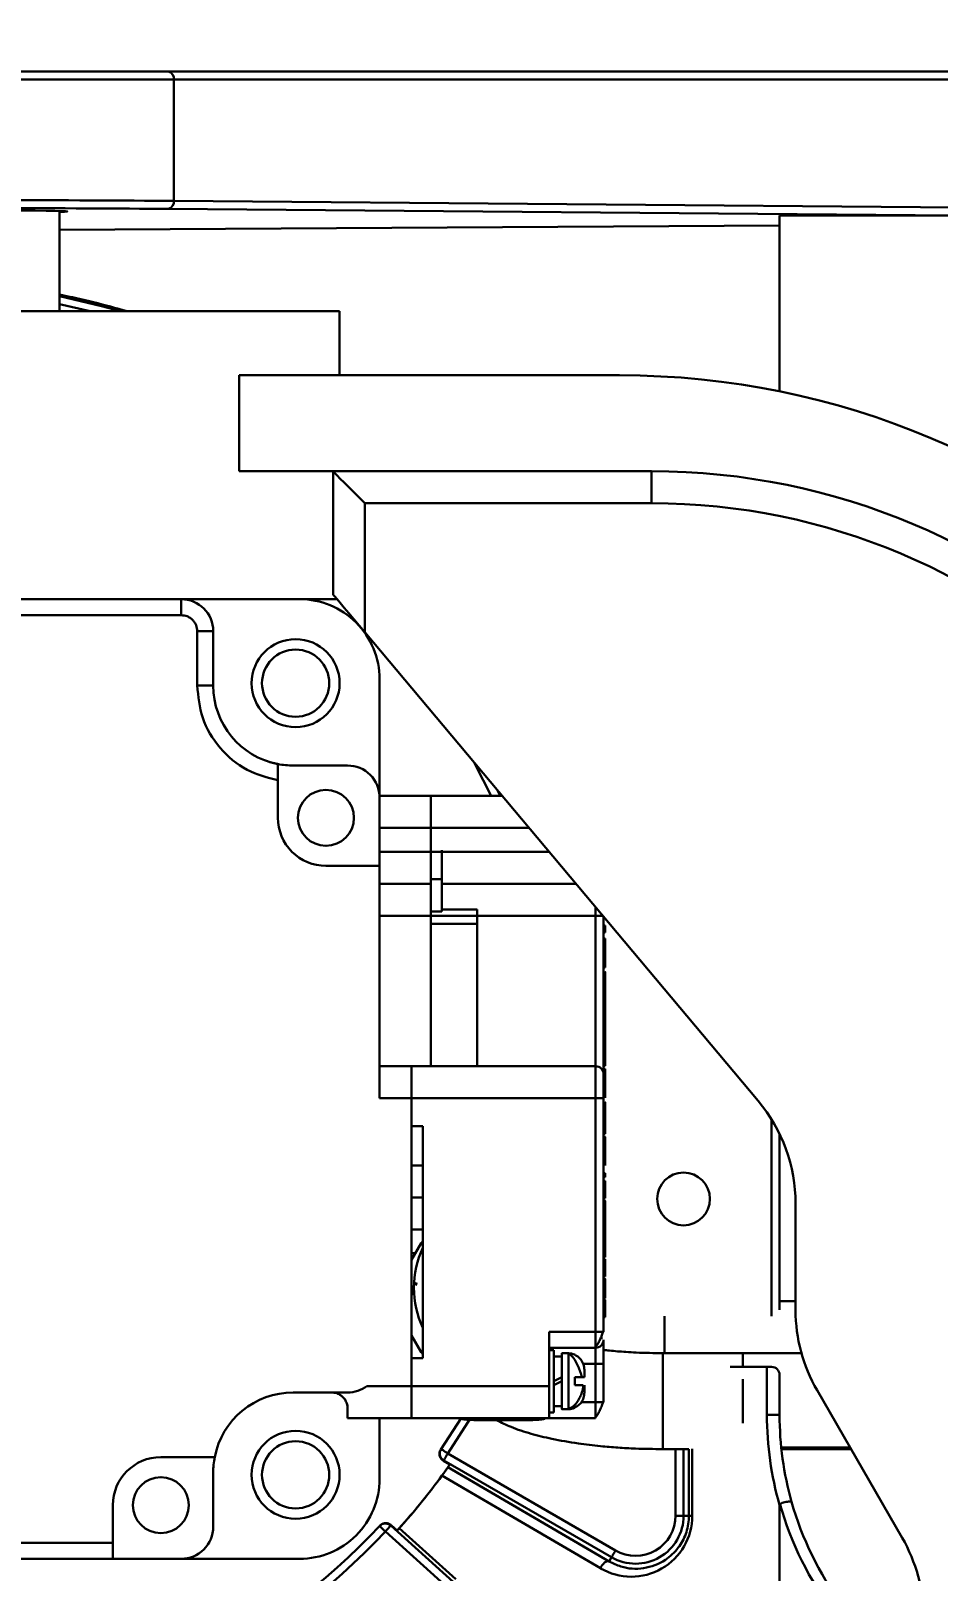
# Model space of a CAD drawing. Header units: millimetres. Extents: x 8 to 22425, y -1213 to 4973.
# Drawn here: x 9298.5 to 9355.2, y 1285.4 to 1381.7 of the extents above; entities that cross this region are included whole.
import ezdxf

# ---------------------------------------------------------------- set-up
doc = ezdxf.new("R2010")
doc.units = ezdxf.units.MM
doc.header["$PDSIZE"] = -1
doc.styles.get("Standard").update_dxf_attribs({"font": 'hyswlongfangsong.ttf'})
doc.dimstyles.new('ISO-25', dxfattribs={"dimscale": 25, "dimtxt": 3.5, "dimasz": 1.6, "dimexe": 1.25, "dimexo": 0.625, "dimtad": 1, "dimdec": 0, "dimzin": 9, "dimdsep": 46, "dimtxsty": 'Standard', "dimcen": 2.5, "dimadec": 0, "dimazin": 2, "dimtfac": 1, "dimtdec": 0, "dimtofl": 0, "dimtmove": 0, "dimatfit": 3, "dimfxl": 1, "dimarcsym": 0})

# ---------------------------------------------------------------- blocks, each defined once
blk = doc.blocks.new('*D114')
at = {"color": 0, "lineweight": -2, "transparency": 16777216}
blk.add_line((9181.121, 1544.51), (8813.513, 1622.652), dxfattribs=at)
at = {"color": 0, "transparency": 16777216}
blk.add_solid([(8814.899, 1629.173), (8812.127, 1616.131), (8774.387, 1630.969)], dxfattribs=at)
at = {"layer": 'Defpoints', "color": 0, "transparency": 16777216}
for p in [(8774.387, 1630.969), (10255.299, 1316.172)]:
    blk.add_point(p, dxfattribs=at)
at = {"color": 0, "transparency": 16777216, "insert": (9074.102, 1627.96), "char_height": 87.5, "attachment_point": 5, "rotation": 347.99929}
blk.add_mtext('R1514', dxfattribs=at)
blk = doc.blocks.new('*D151')
at = {"color": 0, "lineweight": -2, "transparency": 16777216}
for p, q in [((9297.457, 1705.826), (9688.411, 1546.785)), ((10255.299, 1253.672), (10255.299, 1378.672)), ((10192.799, 1316.172), (10317.799, 1316.172))]:
    blk.add_line(p, q, dxfattribs=at)
at = {"color": 0, "transparency": 16777216}
blk.add_solid([(9690.923, 1552.96), (9685.899, 1540.61), (9725.462, 1531.712)], dxfattribs=at)
at = {"layer": 'Defpoints', "color": 0, "transparency": 16777216}
for p in [(9725.462, 1531.712), (10255.299, 1316.172)]:
    blk.add_point(p, dxfattribs=at)
at = {"color": 0, "transparency": 16777216, "insert": (9410.763, 1723.833), "char_height": 87.5, "attachment_point": 5, "rotation": 337.86329}
blk.add_mtext('R572', dxfattribs=at)

msp = doc.modelspace()

# ---------------------------------------------------------------- linework, layer by layer
at = {"color": 161, "lineweight": 30, "true_color": 0x67adff}
for p, q in [((9307.436, 1378.672), (9266.353, 1378.672)), ((9266.831, 1379.172), (9307.093, 1379.172)), ((9307.093, 1379.172), (9415.52, 1379.172)), ((9307.436, 1378.672), (9307.436, 1371.076)), ((9415.863, 1378.672), (9307.436, 1378.672)), ((9356.224, 1370.172), (9307.093, 1370.576)), ((9307.436, 1371.076), (9356.566, 1370.672)), ((9300.299, 1364.172), (9300.299, 1370.448)), ((9345.299, 1370.172), (9356.221, 1370.172)), ((9345.299, 1369.548), (9345.299, 1370.172)), ((9300.299, 1369.266), (9345.299, 1369.548)), ((9345.299, 1369.548), (9345.299, 1359.162)), ((9262.799, 1364.172), (9317.799, 1364.172)), ((9302.21, 1364.172), (9300.299, 1364.614)), ((9317.799, 1360.172), (9317.799, 1364.172)), ((9311.513, 1360.172), (9311.513, 1354.172)), ((9311.513, 1360.172), (9335.299, 1360.172)), ((9337.299, 1354.172), (9311.513, 1354.172)), ((9317.402, 1346.455), (9317.402, 1354.143)), ((9337.299, 1354.172), (9337.299, 1352.172)), ((9337.299, 1352.172), (9319.373, 1352.172)), ((9319.373, 1352.172), (9319.373, 1344.106)), ((9262.799, 1346.172), (9317.639, 1346.172)), ((9307.899, 1345.172), (9307.899, 1346.172)), ((9307.899, 1345.172), (9294.799, 1345.172)), ((9308.899, 1340.772), (9308.899, 1344.172)), ((9309.899, 1344.172), (9308.899, 1344.172)), ((9309.899, 1344.172), (9309.899, 1340.772)), ((9343.96, 1314.804), (9319.373, 1344.106)), ((9309.899, 1340.772), (9308.899, 1340.772)), ((9320.298, 1341.172), (9320.298, 1333.816)), ((9314.899, 1335.772), (9318.299, 1335.772)), ((9313.944, 1332.5), (9313.944, 1334.849)), ((9327.67, 1334.218), (9327.834, 1333.872)), ((9320.299, 1333.772), (9320.299, 1333.872)), ((9320.299, 1333.872), (9320.299, 1333.872)), ((9320.299, 1333.872), (9320.299, 1333.772)), ((9323.499, 1333.872), (9320.299, 1333.872)), ((9320.299, 1333.772), (9320.299, 1329.5)), ((9323.499, 1333.872), (9323.499, 1333.872)), ((9323.499, 1333.872), (9323.499, 1331.872)), ((9323.499, 1333.872), (9327.96, 1333.872)), ((9323.499, 1333.872), (9323.499, 1333.872)), ((9320.299, 1331.872), (9323.499, 1331.872)), ((9323.499, 1330.372), (9323.499, 1331.872)), ((9323.499, 1331.872), (9329.638, 1331.872)), ((9320.299, 1330.372), (9323.499, 1330.372)), ((9324.199, 1330.372), (9323.499, 1330.372)), ((9323.499, 1330.372), (9323.499, 1328.372)), ((9324.199, 1330.372), (9324.199, 1328.672)), ((9324.199, 1328.372), (9324.199, 1330.372)), ((9324.199, 1330.372), (9330.896, 1330.372)), ((9320.299, 1329.5), (9316.944, 1329.5)), ((9320.299, 1329.5), (9320.299, 1314.972)), ((9324.199, 1329.972), (9324.199, 1329.972)), ((9324.199, 1329.722), (9324.199, 1329.322)), ((9324.199, 1329.322), (9324.199, 1328.722)), ((9323.499, 1328.372), (9320.299, 1328.372)), ((9323.499, 1328.672), (9324.199, 1328.672)), ((9324.199, 1328.722), (9324.199, 1327.972)), ((9324.199, 1328.722), (9324.199, 1328.722)), ((9324.199, 1328.722), (9324.199, 1328.722)), ((9324.199, 1328.672), (9324.199, 1328.722)), ((9332.575, 1328.372), (9324.199, 1328.372)), ((9324.199, 1326.772), (9324.199, 1327.972)), ((9323.499, 1326.372), (9320.299, 1326.372)), ((9323.499, 1326.653), (9323.499, 1325.772)), ((9323.499, 1326.372), (9323.499, 1326.653)), ((9323.499, 1326.653), (9324.199, 1326.653)), ((9323.499, 1325.872), (9323.499, 1326.372)), ((9323.499, 1326.372), (9326.399, 1326.372)), ((9324.199, 1326.653), (9324.199, 1326.772)), ((9324.199, 1326.772), (9326.399, 1326.772)), ((9324.199, 1326.772), (9324.199, 1326.653)), ((9326.399, 1325.872), (9326.399, 1326.372)), ((9326.399, 1326.372), (9333.799, 1326.372)), ((9333.799, 1326.913), (9333.799, 1326.372)), ((9333.799, 1326.372), (9334.253, 1326.372)), ((9333.799, 1326.372), (9333.799, 1316.972)), ((9334.299, 1316.485), (9334.299, 1326.317)), ((9323.499, 1325.872), (9323.499, 1316.972)), ((9326.399, 1325.872), (9323.499, 1325.872)), ((9323.499, 1316.972), (9323.499, 1325.772)), ((9326.399, 1316.972), (9326.399, 1325.872)), ((9334.399, 1325.765), (9334.299, 1325.765)), ((9334.299, 1325.338), (9334.399, 1325.338)), ((9334.399, 1325.765), (9334.399, 1325.338)), ((9334.299, 1324.955), (9334.399, 1324.955)), ((9334.299, 1324.524), (9334.399, 1324.524)), ((9334.399, 1324.955), (9334.399, 1324.524)), ((9334.399, 1324.524), (9334.399, 1323.45)), ((9334.399, 1323.45), (9334.299, 1323.45)), ((9334.299, 1323.317), (9334.399, 1323.317)), ((9334.299, 1323.147), (9334.399, 1323.147)), ((9334.399, 1323.317), (9334.399, 1323.147)), ((9334.399, 1321.651), (9334.299, 1321.651)), ((9334.399, 1320.678), (9334.399, 1319.767)), ((9334.399, 1319.767), (9334.299, 1319.767)), ((9334.399, 1319.554), (9334.299, 1319.554)), ((9334.399, 1319.42), (9334.399, 1319.554)), ((9334.399, 1319.42), (9334.299, 1319.42)), ((9334.399, 1319.206), (9334.299, 1319.206)), ((9334.299, 1318.753), (9334.399, 1318.753)), ((9334.399, 1319.206), (9334.399, 1319.42)), ((9334.399, 1318.753), (9334.399, 1317.64)), ((9334.299, 1317.64), (9334.399, 1317.64)), ((9334.399, 1317.64), (9334.399, 1317.459)), ((9320.299, 1316.972), (9322.299, 1316.972)), ((9322.299, 1314.972), (9322.299, 1316.972)), ((9322.299, 1316.972), (9322.299, 1316.972)), ((9333.799, 1316.972), (9322.299, 1316.972)), ((9333.799, 1314.972), (9333.799, 1316.972)), ((9334.299, 1317.459), (9334.399, 1317.459)), ((9334.299, 1316.989), (9334.399, 1316.989)), ((9334.299, 1316.809), (9334.399, 1316.809)), ((9334.399, 1317.459), (9334.399, 1316.989)), ((9334.399, 1316.809), (9334.399, 1316.378)), ((9334.399, 1316.378), (9334.399, 1315.305)), ((9322.299, 1314.972), (9320.299, 1314.972)), ((9322.299, 1296.972), (9322.299, 1314.972)), ((9322.299, 1314.972), (9322.299, 1313.222)), ((9333.799, 1314.972), (9322.299, 1314.972)), ((9334.299, 1314.972), (9333.799, 1314.972)), ((9333.799, 1300.372), (9333.799, 1314.972)), ((9334.299, 1300.372), (9334.299, 1314.972)), ((9334.399, 1315.171), (9334.399, 1315.002)), ((9322.299, 1313.222), (9322.999, 1313.222)), ((9322.999, 1313.222), (9322.999, 1298.722)), ((9322.999, 1313.222), (9322.999, 1305.678)), ((9322.999, 1312.922), (9322.999, 1312.522)), ((9334.399, 1313.571), (9334.299, 1313.571)), ((9344.798, 1301.34), (9344.798, 1313.646)), ((9322.999, 1312.522), (9322.999, 1311.922)), ((9322.999, 1311.922), (9322.999, 1300.022)), ((9322.999, 1311.922), (9322.999, 1311.922)), ((9322.999, 1300.022), (9322.999, 1311.922)), ((9334.299, 1312.739), (9334.399, 1312.739)), ((9334.411, 1312.551), (9334.299, 1312.551)), ((9334.299, 1310.772), (9334.299, 1312.083)), ((9345.298, 1312.737), (9345.298, 1301.747)), ((9334.299, 1311.586), (9334.399, 1311.586)), ((9334.399, 1311.586), (9334.399, 1310.765)), ((9322.999, 1310.772), (9322.299, 1310.772)), ((9334.299, 1310.288), (9334.399, 1310.288)), ((9334.399, 1310.032), (9334.299, 1310.032)), ((9334.399, 1310.288), (9334.399, 1310.032)), ((9334.399, 1309.802), (9334.299, 1309.802)), ((9334.399, 1309.543), (9334.299, 1309.543)), ((9334.399, 1309.802), (9334.399, 1309.543)), ((9334.399, 1309.543), (9334.399, 1308.899)), ((9322.299, 1308.772), (9322.999, 1308.772)), ((9334.399, 1308.899), (9334.299, 1308.899)), ((9334.299, 1308.819), (9334.399, 1308.819)), ((9334.399, 1308.717), (9334.299, 1308.717)), ((9334.411, 1308.55), (9334.299, 1308.55)), ((9334.399, 1308.819), (9334.399, 1308.717)), ((9346.299, 1301.708), (9346.299, 1308.376)), ((9334.299, 1307.82), (9334.399, 1307.82)), ((9334.299, 1307.214), (9334.411, 1307.214)), ((9334.399, 1307.236), (9334.399, 1306.689)), ((9322.999, 1306.772), (9322.299, 1306.772)), ((9334.399, 1306.689), (9334.299, 1306.689)), ((9334.299, 1306.561), (9334.399, 1306.561)), ((9334.299, 1306.481), (9334.399, 1306.481)), ((9334.299, 1306.353), (9334.399, 1306.353)), ((9334.399, 1306.081), (9334.299, 1306.081)), ((9334.399, 1306.481), (9334.399, 1306.561)), ((9334.399, 1306.353), (9334.399, 1306.481)), ((9334.399, 1306.081), (9334.399, 1305.413)), ((9322.503, 1305.272), (9322.299, 1305.272)), ((9322.999, 1305.624), (9322.999, 1305.678)), ((9322.999, 1305.624), (9322.999, 1300.613)), ((9334.399, 1305.413), (9334.299, 1305.413)), ((9334.399, 1305.304), (9334.299, 1305.304)), ((9334.399, 1305.741), (9334.399, 1305.517)), ((9334.399, 1305.413), (9334.399, 1305.304)), ((9334.399, 1305.304), (9334.399, 1305.022)), ((9334.399, 1305.022), (9334.299, 1305.022)), ((9334.399, 1304.915), (9334.299, 1304.915)), ((9334.399, 1304.656), (9334.299, 1304.656)), ((9334.399, 1304.915), (9334.399, 1304.656)), ((9334.399, 1304.656), (9334.399, 1304.012)), ((9322.568, 1303.25), (9322.61, 1303.456)), ((9334.399, 1304.012), (9334.299, 1304.012)), ((9334.299, 1303.931), (9334.399, 1303.931)), ((9334.399, 1303.83), (9334.299, 1303.83)), ((9334.411, 1303.661), (9334.299, 1303.661)), ((9334.399, 1303.931), (9334.399, 1303.83)), ((9322.444, 1303.119), (9322.444, 1302.655)), ((9334.299, 1302.972), (9334.399, 1302.972)), ((9334.299, 1302.472), (9334.399, 1302.472)), ((9334.411, 1302.36), (9334.299, 1302.36)), ((9334.399, 1302.661), (9334.399, 1302.488)), ((9346.299, 1302.285), (9345.298, 1302.285)), ((9334.299, 1301.781), (9334.399, 1301.781)), ((9334.399, 1301.288), (9334.299, 1301.288)), ((9334.399, 1301.781), (9334.399, 1301.288)), ((9338.098, 1301.34), (9338.098, 1299.029)), ((9322.999, 1300.667), (9322.999, 1298.722)), ((9322.999, 1300.667), (9322.999, 1300.613)), ((9330.899, 1300.372), (9333.799, 1300.372)), ((9330.899, 1296.972), (9330.899, 1300.372)), ((9333.799, 1299.372), (9333.799, 1300.372)), ((9333.799, 1300.372), (9334.299, 1300.372)), ((9322.999, 1300.022), (9322.999, 1300.022)), ((9322.999, 1299.422), (9322.999, 1300.022)), ((9322.999, 1299.022), (9322.999, 1299.422)), ((9330.899, 1299.372), (9333.799, 1299.372)), ((9333.799, 1299.372), (9333.799, 1298.372)), ((9334.179, 1300.127), (9334.179, 1299.898)), ((9322.299, 1298.722), (9322.299, 1296.972)), ((9322.999, 1298.722), (9322.299, 1298.722)), ((9331.199, 1299.222), (9330.899, 1299.222)), ((9331.199, 1295.322), (9331.199, 1299.222)), ((9331.699, 1298.822), (9331.199, 1298.822)), ((9332.099, 1299.022), (9331.699, 1299.022)), ((9332.099, 1295.522), (9332.099, 1299.022)), ((9332.499, 1298.92), (9332.499, 1298.939)), ((9333.017, 1298.372), (9333.799, 1298.372)), ((9333.799, 1298.372), (9334.299, 1298.372)), ((9333.799, 1298.372), (9333.799, 1295.972)), ((9334.299, 1298.372), (9334.299, 1295.972)), ((9342.999, 1299.029), (9337.999, 1299.029)), ((9337.999, 1293.029), (9337.999, 1299.029)), ((9346.665, 1299.029), (9342.999, 1299.029)), ((9342.999, 1299.029), (9342.999, 1298.172)), ((9332.499, 1297.022), (9332.499, 1297.522)), ((9342.209, 1298.172), (9344.507, 1298.172)), ((9342.999, 1296.805), (9342.999, 1297.405)), ((9344.507, 1295.172), (9344.507, 1298.172)), ((9344.507, 1298.172), (9344.799, 1298.172)), ((9345.299, 1297.672), (9345.299, 1295.172)), ((9314.899, 1296.572), (9318.299, 1296.572)), ((9319.499, 1296.972), (9322.299, 1296.972)), ((9322.299, 1294.972), (9322.299, 1296.972)), ((9322.299, 1296.972), (9330.899, 1296.972)), ((9330.899, 1296.972), (9330.899, 1294.972)), ((9352.96, 1287.493), (9347.639, 1296.708)), ((9318.299, 1295.572), (9318.299, 1295.572)), ((9318.299, 1294.972), (9318.299, 1295.572)), ((9318.299, 1295.572), (9318.299, 1294.972)), ((9331.199, 1295.722), (9331.699, 1295.722)), ((9331.699, 1295.522), (9332.099, 1295.522)), ((9332.499, 1295.606), (9332.499, 1295.625)), ((9333.799, 1295.972), (9332.905, 1295.972)), ((9333.799, 1295.972), (9333.799, 1294.972)), ((9334.299, 1295.972), (9333.799, 1295.972)), ((9318.299, 1294.972), (9322.299, 1294.972)), ((9318.299, 1294.972), (9318.299, 1294.972)), ((9320.298, 1294.972), (9320.298, 1291.172)), ((9322.299, 1294.972), (9322.299, 1294.972)), ((9322.299, 1294.972), (9330.899, 1294.972)), ((9324.13, 1293.011), (9325.392, 1294.972)), ((9325.975, 1294.972), (9324.56, 1292.754)), ((9325.338, 1294.968), (9325.338, 1294.972)), ((9329.062, 1294.838), (9326.936, 1294.838)), ((9330.66, 1294.972), (9330.66, 1294.968)), ((9330.899, 1295.322), (9331.199, 1295.322)), ((9333.799, 1294.972), (9330.899, 1294.972)), ((9344.507, 1295.172), (9345.299, 1295.172)), ((9324.56, 1292.754), (9335.046, 1286.7)), ((9337.999, 1293.029), (9339.637, 1293.029)), ((9338.803, 1288.868), (9338.803, 1293.029)), ((9339.303, 1293.029), (9339.303, 1288.868)), ((9339.637, 1288.868), (9339.637, 1293.029)), ((9339.845, 1293.056), (9339.845, 1288.868)), ((9345.403, 1293.131), (9349.704, 1293.131)), ((9345.414, 1293.029), (9349.763, 1293.029)), ((9306.627, 1292.527), (9309.991, 1292.527)), ((9324.292, 1292.296), (9324.691, 1292.066)), ((9334.796, 1286.267), (9324.31, 1292.321)), ((9324.573, 1291.898), (9334.648, 1286.009)), ((9309.899, 1291.572), (9309.899, 1288.172)), ((9334.106, 1285.576), (9324.194, 1291.37)), ((9303.627, 1287.172), (9303.627, 1289.527)), ((9338.803, 1288.868), (9339.303, 1288.868)), ((9339.303, 1288.868), (9339.637, 1288.868)), ((9339.637, 1288.868), (9339.845, 1288.868)), ((9345.299, 1262.797), (9345.299, 1289.531)), ((9324.562, 1284.352), (9320.659, 1287.88)), ((9320.995, 1288.251), (9324.897, 1284.723)), ((9321.39, 1287.935), (9321.016, 1288.273)), ((9325.062, 1284.905), (9321.518, 1288.078)), ((9294.799, 1287.172), (9303.627, 1287.172)), ((9303.627, 1286.172), (9303.627, 1287.172)), ((9303.627, 1286.172), (9294.799, 1286.172)), ((9307.899, 1286.172), (9303.627, 1286.172)), ((9315.298, 1286.172), (9307.899, 1286.172)), ((9334.648, 1286.009), (9334.796, 1286.267))]:
    msp.add_line(p, q, dxfattribs=at)
at = {"color": 161, "lineweight": 30, "true_color": 0x67adff, "flags": 128}
for points in [[(9300.299, 1365.125), (9302.925, 1364.503), (9304.114, 1364.172)], [(9317.402, 1354.143), (9317.491, 1354.054), (9317.637, 1353.908), (9317.837, 1353.708), (9318.084, 1353.461), (9318.37, 1353.175), (9318.687, 1352.858), (9319.024, 1352.521), (9319.373, 1352.172)], [(9319.373, 1344.106), (9319.024, 1344.521), (9318.687, 1344.923), (9318.37, 1345.301), (9318.084, 1345.642), (9317.837, 1345.936), (9317.637, 1346.174), (9317.491, 1346.348), (9317.402, 1346.455)], [(9314.036, 1335.847), (9313.923, 1335.868), (9313.443, 1335.989)], [(9327.281, 1333.872), (9326.274, 1335.838), (9326.206, 1335.962)], [(9323.499, 1328.372), (9323.499, 1328.334), (9323.499, 1328.22), (9323.499, 1328.035), (9323.499, 1327.787), (9323.499, 1327.483), (9323.499, 1327.138), (9323.499, 1326.763), (9323.499, 1326.653)], [(9324.199, 1328.372), (9324.199, 1328.343), (9324.199, 1328.256), (9324.199, 1328.114), (9324.199, 1327.922), (9324.199, 1327.683), (9324.199, 1327.407), (9324.199, 1327.1), (9324.199, 1326.772)], [(9326.399, 1326.772), (9326.399, 1326.69), (9326.399, 1326.614), (9326.399, 1326.545), (9326.399, 1326.485), (9326.399, 1326.437), (9326.399, 1326.401), (9326.399, 1326.38), (9326.399, 1326.372)], [(9322.299, 1304.856), (9322.896, 1305.901), (9322.999, 1306.041)], [(9322.999, 1298.958), (9322.896, 1299.097), (9322.299, 1300.143)], [(9331.699, 1297.272), (9331.699, 1297.942), (9331.699, 1298.51), (9331.699, 1298.889), (9331.699, 1299.022), (9331.699, 1298.889), (9331.699, 1298.813)], [(9331.199, 1297.272), (9331.366, 1297.356), (9331.533, 1297.439), (9331.699, 1297.522)], [(9342.999, 1297.405), (9342.999, 1297.297), (9342.999, 1296.29), (9342.999, 1295.252), (9342.999, 1294.653)], [(9331.699, 1297.272), (9331.532, 1297.189), (9331.365, 1297.105), (9331.199, 1297.022)], [(9331.199, 1297.022), (9331.364, 1297.105), (9331.531, 1297.188), (9331.699, 1297.272)], [(9331.699, 1295.722), (9331.699, 1295.656), (9331.699, 1295.522), (9331.699, 1295.656), (9331.699, 1296.035), (9331.699, 1296.603), (9331.699, 1297.272)], [(9342.999, 1294.653), (9342.999, 1294.761), (9342.999, 1295.767), (9342.999, 1296.805)], [(9324.147, 1293.036), (9324.155, 1293.031), (9324.178, 1293.015), (9324.216, 1292.989), (9324.268, 1292.954), (9324.33, 1292.911), (9324.402, 1292.862), (9324.479, 1292.809), (9324.56, 1292.754)], [(9324.56, 1292.754), (9324.511, 1292.67), (9324.464, 1292.589), (9324.421, 1292.515), (9324.384, 1292.449), (9324.353, 1292.395), (9324.329, 1292.355), (9324.315, 1292.33), (9324.31, 1292.321)], [(9320.659, 1287.88), (9320.588, 1287.946), (9320.519, 1288.01), (9320.456, 1288.069), (9320.401, 1288.121), (9320.355, 1288.163), (9320.321, 1288.195), (9320.301, 1288.214), (9320.294, 1288.221)], [(9320.659, 1287.88), (9320.724, 1287.952), (9320.787, 1288.021), (9320.845, 1288.085), (9320.895, 1288.141), (9320.937, 1288.187), (9320.968, 1288.222), (9320.988, 1288.243), (9320.995, 1288.251)], [(9334.648, 1286.009), (9334.588, 1286.027), (9334.518, 1286.02), (9334.442, 1285.99), (9334.363, 1285.938), (9334.286, 1285.866), (9334.215, 1285.778), (9334.154, 1285.68), (9334.106, 1285.576)], [(9335.046, 1286.7), (9334.998, 1286.616), (9334.951, 1286.535), (9334.908, 1286.46), (9334.87, 1286.395), (9334.839, 1286.341), (9334.816, 1286.301), (9334.801, 1286.276), (9334.796, 1286.267)]]:
    msp.add_lwpolyline(points, dxfattribs=at)
at = {"color": 161, "lineweight": 30, "true_color": 0x67adff}
for centre, radius in [((9315.047, 1340.921), 2.75), ((9315.048, 1340.922), 2.1), ((9316.944, 1332.5), 1.75), ((9339.298, 1308.672), 1.65), ((9315.047, 1291.424), 2.75), ((9315.048, 1291.422), 2.1), ((9306.627, 1289.527), 1.75)]:
    msp.add_circle(centre, radius, dxfattribs=at)
for centre, radius, start, end in [((9306.997, 1378.739), 0.444, 351.42682, 77.43071), ((9306.993, 1371.012), 0.448, 282.98752, 8.15335), ((9335.299, 1310.172), 50, 0, 90), ((9337.299, 1312.172), 42, 0, 90), ((9337.299, 1312.172), 40, 0, 90), ((9307.899, 1344.172), 2, 0.00227, 90), ((9307.899, 1344.172), 2, 0.00227, 90), ((9315.298, 1341.172), 5, 359.99773, 90), ((9315.047, 1340.921), 2.75, 270, 90), ((9315.048, 1340.922), 2.1, 270, 90), ((9314.899, 1340.772), 5, 179.99773, 258.98891), ((9314.899, 1340.772), 5, 258.98891, 270), ((9318.299, 1333.772), 2, 359.99773, 90), ((9316.944, 1332.5), 1.75, 270, 90), ((9316.944, 1332.5), 3, 179.99773, 270), ((9333.799, 1316.472), 0.5, 0.00227, 90), ((9336.299, 1308.376), 10, 0, 40), ((9339.298, 1308.672), 1.65, 270, 90), ((9356.299, 1301.708), 10, 180, 210), ((9333.799, 1299.872), 0.5, 270, 0.00227), ((9332.099, 1298.022), 1, 66.42182, 90), ((9344.799, 1297.672), 0.5, 0, 89.99955), ((9314.899, 1291.572), 5, 90, 168.98891), ((9318.299, 1298.572), 2, 270, 306.8699), ((9332.099, 1296.522), 1, 270, 293.57818), ((9315.047, 1291.424), 2.75, 270, 90), ((9315.048, 1291.422), 2.1, 270, 90), ((9324.56, 1292.754), 0.5, 157.45963, 239.99618), ((9306.627, 1289.527), 3, 90, 179.99773), ((9314.899, 1291.572), 5, 168.98891, 179.99773), ((9290.298, 1316.172), 42, 317.75413, 324.97235), ((9306.627, 1289.527), 1.75, 270, 90), ((9315.298, 1291.172), 5, 270, 0.00227), ((9336.298, 1288.868), 3.004, 240, 0.00227), ((9336.298, 1288.868), 2.504, 240, 0.00227), ((9290.298, 1316.172), 41, 275.48268, 317.06213), ((9290.298, 1316.172), 41.5, 275.52505, 317.01996), ((9307.899, 1288.172), 2, 270, 0.00227), ((9320.659, 1287.88), 0.5, 47.88194, 125.86282), ((9344.299, 1282.493), 10, 0, 30)]:
    msp.add_arc(centre, radius, start, end, dxfattribs=at)
for centre, major_axis, ratio, start_param, end_param in [((9290.299, 1370.92), (25, 0), 0.008552, 0.815553, 2.850316), ((9290.299, 1370.42), (24.5, 0), 0.008727, 0.815553, 2.850316), ((9290.299, 1370.42), (10.5, 0), 0.008727, 5.973341, 7.853974), ((9290.412, 1316.172), (50.032, 0), 0.999975, 1.284883, 1.371859), ((9327.999, 1303.119), (0, 5.751), 0.965926, 1.119976, 2.021617), ((9365.007, 1295.172), (20.5, 0), 0.999994, 3.141593, 3.420381), ((9365.299, 1295.172), (20, 0), 0.999994, 3.141593, 3.416797), ((9290.046, 1315.739), (-20.762, 35.944), 0.999092, 3.588668, 3.589407), ((9290.295, 1316.172), (-21.012, 36.377), 0.999092, 3.572759, 3.577639), ((9290.298, 1316.172), (42, 0), 0.999994, 5.550425, 5.65148), ((9365.299, 1295.172), (20, 0), 0.999995, 3.416797, 4.13007), ((9336.031, 1288.868), (3.814, 0), 0.999975, 4.183375, 6.283185), ((9365.049, 1295.172), (20.5, 0), 0.999995, 3.416406, 4.160433), ((9290.634, 1316.543), (37.96, 16.849), 0.999092, 5.114959, 5.115696), ((9290.298, 1316.172), (38.417, 17.052), 0.999092, 5.127773, 5.132342)]:
    msp.add_ellipse(centre, major_axis=major_axis, ratio=ratio, start_param=start_param, end_param=end_param, dxfattribs=at)
for points, knots in [([(9307.899, 1345.172), (9308.025, 1345.159), (9308.219, 1345.138), (9308.452, 1345.014), (9308.611, 1344.884), (9308.74, 1344.725), (9308.865, 1344.492), (9308.886, 1344.298), (9308.899, 1344.172)], [0, 0, 0, 0, 0.239422, 0.369905, 0.499995, 0.630446, 0.760554, 1, 1, 1, 1]), ([(9313.944, 1334.849), (9313.28, 1335.025), (9311.909, 1335.388), (9310.24, 1336.804), (9309.108, 1338.677), (9308.967, 1340.089), (9308.899, 1340.772)], [0, 0, 0, 0, 0.242061, 0.499999, 0.757941, 1, 1, 1, 1]), ([(9313.944, 1334.849), (9313.944, 1334.964), (9313.944, 1335.195), (9313.944, 1335.502), (9313.944, 1335.732), (9313.944, 1335.849), (9313.944, 1335.86), (9313.944, 1335.864)], [0, 0, 0, 0, 0.2186176, 0.4372418, 0.6550318, 0.8697287, 1, 1, 1, 1]), ([(9324.199, 1329.972), (9324.199, 1329.98), (9324.199, 1329.995), (9324.199, 1330.111), (9324.199, 1330.276), (9324.199, 1330.407), (9324.199, 1330.472)], [0, 0, 0, 0, 0.249993, 0.499971, 0.750003, 1, 1, 1, 1]), ([(9324.199, 1330.472), (9324.199, 1330.407), (9324.199, 1330.276), (9324.199, 1330.111), (9324.199, 1329.995), (9324.199, 1329.98), (9324.199, 1329.972)], [0, 0, 0, 0, 0.249997, 0.500029, 0.750007, 1, 1, 1, 1]), ([(9324.199, 1330.472), (9324.199, 1330.407), (9324.199, 1330.276), (9324.199, 1330.11), (9324.199, 1329.995), (9324.199, 1329.98), (9324.199, 1329.972)], [0, 0, 0, 0, 0.2499916, 0.4999757, 0.7500122, 1, 1, 1, 1]), ([(9324.199, 1329.972), (9324.199, 1329.98), (9324.199, 1329.995), (9324.199, 1330.11), (9324.199, 1330.276), (9324.199, 1330.407), (9324.199, 1330.472)], [0, 0, 0, 0, 0.250056, 0.500023, 0.75, 1, 1, 1, 1]), ([(9334.399, 1323.317), (9334.399, 1323.331), (9334.399, 1323.36), (9334.399, 1323.409), (9334.399, 1323.435), (9334.399, 1323.45)], [0, 0, 0, 0, 0.28876, 0.567815, 1, 1, 1, 1]), ([(9334.399, 1321.651), (9334.399, 1321.803), (9334.399, 1322.092), (9334.399, 1322.485), (9334.399, 1322.752), (9334.399, 1322.882), (9334.399, 1322.855), (9334.399, 1322.843)], [0, 0, 0, 0, 0.221019, 0.420992, 0.618972, 0.827707, 1, 1, 1, 1]), ([(9334.399, 1320.672), (9334.399, 1320.68), (9334.399, 1320.701), (9334.399, 1320.892), (9334.399, 1321.229), (9334.399, 1321.508), (9334.399, 1321.651)], [0, 0, 0, 0, 0.16459, 0.443392, 0.712987, 1, 1, 1, 1]), ([(9334.399, 1319.554), (9334.399, 1319.58), (9334.399, 1319.63), (9334.399, 1319.712), (9334.399, 1319.746), (9334.399, 1319.767)], [0, 0, 0, 0, 0.288808, 0.567374, 1, 1, 1, 1]), ([(9334.399, 1318.753), (9334.399, 1318.771), (9334.399, 1318.922), (9334.399, 1319.073), (9334.399, 1319.206)], [0, 0, 0, 0, 0.116232, 1, 1, 1, 1]), ([(9334.299, 1314.972), (9334.299, 1315.161), (9334.299, 1315.452), (9334.299, 1315.802), (9334.299, 1316.041), (9334.299, 1316.234), (9334.299, 1316.421), (9334.299, 1316.452), (9334.299, 1316.472)], [0, 0, 0, 0, 0.239441, 0.369825, 0.5, 0.630384, 0.760544, 1, 1, 1, 1]), ([(9334.399, 1315.171), (9334.399, 1315.186), (9334.399, 1315.215), (9334.399, 1315.263), (9334.399, 1315.289), (9334.399, 1315.305)], [0, 0, 0, 0, 0.290053, 0.569073, 1, 1, 1, 1]), ([(9334.399, 1313.571), (9334.399, 1313.73), (9334.399, 1314.031), (9334.399, 1314.423), (9334.399, 1314.658), (9334.399, 1314.747), (9334.399, 1314.701), (9334.399, 1314.687)], [0, 0, 0, 0, 0.239306, 0.454198, 0.669853, 0.901655, 1, 1, 1, 1]), ([(9334.399, 1313.571), (9334.399, 1313.394), (9334.399, 1313.081), (9334.399, 1312.842), (9334.399, 1312.739)], [0, 0, 0, 0, 0.568904, 1, 1, 1, 1]), ([(9334.399, 1311.586), (9334.399, 1311.683), (9334.399, 1311.859), (9334.399, 1312.097), (9334.399, 1312.285), (9334.399, 1312.449), (9334.399, 1312.545), (9334.399, 1312.549), (9334.399, 1312.551)], [0, 0, 0, 0, 0.169781, 0.307928, 0.4250448, 0.5361786, 0.7353998, 1, 1, 1, 1]), ([(9334.399, 1308.819), (9334.399, 1308.828), (9334.399, 1308.845), (9334.399, 1308.874), (9334.399, 1308.89), (9334.399, 1308.899)], [0, 0, 0, 0, 0.2887422, 0.5678328, 1, 1, 1, 1]), ([(9334.399, 1307.82), (9334.399, 1307.911), (9334.399, 1308.084), (9334.399, 1308.32), (9334.399, 1308.478), (9334.399, 1308.552), (9334.399, 1308.542), (9334.399, 1308.539)], [0, 0, 0, 0, 0.2417545, 0.4604827, 0.6770595, 0.9053565, 1, 1, 1, 1]), ([(9334.399, 1308.281), (9334.399, 1308.284), (9334.399, 1308.292), (9334.399, 1308.246), (9334.399, 1308.197), (9334.399, 1308.173)], [0, 0, 0, 0, 0.336418, 0.675961, 1, 1, 1, 1]), ([(9334.399, 1308.173), (9334.399, 1308.135), (9334.399, 1308.055), (9334.399, 1307.897), (9334.399, 1307.742), (9334.399, 1307.605), (9334.399, 1307.513), (9334.399, 1307.469), (9334.399, 1307.474), (9334.399, 1307.475)], [0, 0, 0, 0, 0.146896, 0.303576, 0.464061, 0.610315, 0.760537, 0.921466, 1, 1, 1, 1]), ([(9334.399, 1307.216), (9334.399, 1307.223), (9334.399, 1307.236), (9334.399, 1307.362), (9334.399, 1307.567), (9334.399, 1307.734), (9334.399, 1307.82)], [0, 0, 0, 0, 0.252082, 0.501689, 0.743029, 1, 1, 1, 1]), ([(9334.399, 1306.561), (9334.399, 1306.577), (9334.399, 1306.607), (9334.399, 1306.656), (9334.399, 1306.677), (9334.399, 1306.689)], [0, 0, 0, 0, 0.2888272, 0.5673589, 1, 1, 1, 1]), ([(9334.399, 1306.081), (9334.399, 1306.091), (9334.399, 1306.182), (9334.399, 1306.273), (9334.399, 1306.353)], [0, 0, 0, 0, 0.116183, 1, 1, 1, 1]), ([(9334.399, 1303.931), (9334.399, 1303.94), (9334.399, 1303.958), (9334.399, 1303.987), (9334.399, 1304.002), (9334.399, 1304.012)], [0, 0, 0, 0, 0.2900481, 0.5692292, 1, 1, 1, 1]), ([(9334.399, 1302.972), (9334.399, 1303.067), (9334.399, 1303.247), (9334.399, 1303.484), (9334.399, 1303.621), (9334.399, 1303.676), (9334.399, 1303.66), (9334.399, 1303.659)], [0, 0, 0, 0, 0.262614, 0.498435, 0.735048, 0.989459, 1, 1, 1, 1]), ([(9334.399, 1303.404), (9334.399, 1303.403), (9334.399, 1303.401), (9334.399, 1303.364), (9334.399, 1303.3), (9334.399, 1303.208), (9334.399, 1303.096), (9334.399, 1303.014), (9334.399, 1302.972)], [0, 0, 0, 0, 0.142109, 0.315806, 0.482999, 0.64692, 0.81635, 1, 1, 1, 1]), ([(9334.399, 1302.472), (9334.399, 1302.553), (9334.399, 1302.701), (9334.399, 1302.887), (9334.399, 1302.972)], [0, 0, 0, 0, 0.547485, 1, 1, 1, 1]), ([(9334.399, 1302.972), (9334.399, 1302.906), (9334.399, 1302.789), (9334.399, 1302.7), (9334.399, 1302.661)], [0, 0, 0, 0, 0.56812, 1, 1, 1, 1]), ([(9334.399, 1301.781), (9334.399, 1301.839), (9334.399, 1301.944), (9334.399, 1302.087), (9334.399, 1302.2), (9334.399, 1302.298), (9334.399, 1302.356), (9334.399, 1302.358), (9334.399, 1302.359)], [0, 0, 0, 0, 0.169777, 0.307913, 0.425033, 0.536165, 0.735382, 1, 1, 1, 1]), ([(9334.399, 1301.775), (9334.399, 1301.812), (9334.399, 1301.88), (9334.399, 1301.973), (9334.399, 1302.052), (9334.399, 1302.098), (9334.399, 1302.105), (9334.399, 1302.109)], [0, 0, 0, 0, 0.212438, 0.3915612, 0.5523488, 0.7565727, 1, 1, 1, 1]), ([(9333.799, 1299.443), (9333.845, 1299.491), (9333.914, 1299.564), (9334.006, 1299.729), (9334.072, 1299.866), (9334.133, 1300.008), (9334.187, 1300.145), (9334.231, 1300.269), (9334.253, 1300.339), (9334.264, 1300.372)], [0, 0, 0, 0, 0.270691, 0.407388, 0.540877, 0.668644, 0.788579, 0.899292, 1, 1, 1, 1]), ([(9334.299, 1299.872), (9334.299, 1299.852), (9334.299, 1299.821), (9334.299, 1299.634), (9334.299, 1299.441), (9334.299, 1299.202), (9334.299, 1298.852), (9334.299, 1298.561), (9334.299, 1298.372)], [0, 0, 0, 0, 0.239437, 0.3696, 0.499988, 0.630166, 0.760553, 1, 1, 1, 1]), ([(9332.943, 1297.521), (9332.911, 1297.638), (9332.849, 1297.867), (9332.71, 1298.221), (9332.542, 1298.561), (9332.333, 1298.862), (9332.179, 1298.948), (9332.099, 1298.992)], [0, 0, 0, 0, 0.173139, 0.338143, 0.535444, 0.759869, 1, 1, 1, 1]), ([(9333.099, 1297.98), (9333.088, 1298.098), (9333.066, 1298.335), (9332.886, 1298.646), (9332.678, 1298.833), (9332.537, 1298.901), (9332.499, 1298.92)], [0, 0, 0, 0, 0.300436, 0.601407, 0.891507, 1, 1, 1, 1]), ([(9337.999, 1299.029), (9337.441, 1299.036), (9336.661, 1299.046), (9335.553, 1299.112), (9334.861, 1299.165), (9334.42, 1299.219), (9334.299, 1299.234)], [0, 0, 0, 0, 0.435277, 0.609258, 0.892844, 1, 1, 1, 1]), ([(9332.499, 1297.522), (9332.597, 1297.522), (9332.794, 1297.522), (9332.996, 1297.522), (9333.089, 1297.522), (9333.096, 1297.522), (9333.099, 1297.522)], [0, 0, 0, 0, 0.284889, 0.569621, 0.856701, 1, 1, 1, 1]), ([(9333.099, 1297.522), (9333.099, 1297.574), (9333.099, 1297.676), (9333.099, 1297.806), (9333.099, 1297.914), (9333.099, 1297.958), (9333.099, 1297.98)], [0, 0, 0, 0, 0.249242, 0.499948, 0.74924, 1, 1, 1, 1]), ([(9317.299, 1296.572), (9317.408, 1296.562), (9317.627, 1296.541), (9317.917, 1296.379), (9318.134, 1296.15), (9318.263, 1295.883), (9318.297, 1295.689), (9318.299, 1295.591), (9318.299, 1295.572)], [0, 0, 0, 0, 0.192074, 0.38425, 0.573571, 0.75954, 0.955506, 1, 1, 1, 1]), ([(9318.299, 1295.572), (9318.291, 1295.672), (9318.277, 1295.856), (9318.135, 1296.151), (9317.912, 1296.383), (9317.621, 1296.542), (9317.407, 1296.562), (9317.299, 1296.572)], [0, 0, 0, 0, 0.231579, 0.427393, 0.62369, 0.809893, 1, 1, 1, 1]), ([(9332.099, 1295.552), (9332.195, 1295.589), (9332.378, 1295.66), (9332.617, 1295.918), (9332.794, 1296.203), (9332.934, 1296.524), (9333.005, 1296.788), (9333.031, 1296.971), (9333.029, 1297.017), (9333.029, 1297.022)], [0, 0, 0, 0, 0.221255, 0.42385, 0.597599, 0.738781, 0.931122, 0.992553, 1, 1, 1, 1]), ([(9333.025, 1297.022), (9332.979, 1297.022), (9332.885, 1297.022), (9332.677, 1297.022), (9332.537, 1297.022), (9332.499, 1297.022)], [0, 0, 0, 0, 0.405672, 0.83823, 1, 1, 1, 1]), ([(9332.499, 1295.625), (9332.597, 1295.68), (9332.794, 1295.791), (9332.996, 1296.07), (9333.089, 1296.34), (9333.096, 1296.509), (9333.099, 1296.565)], [0, 0, 0, 0, 0.28484, 0.569556, 0.856606, 1, 1, 1, 1]), ([(9333.099, 1296.565), (9333.099, 1296.587), (9333.099, 1296.631), (9333.099, 1296.738), (9333.099, 1296.868), (9333.099, 1296.971), (9333.099, 1297.022)], [0, 0, 0, 0, 0.249435, 0.499953, 0.749229, 1, 1, 1, 1]), ([(9333.799, 1295.043), (9333.845, 1295.091), (9333.914, 1295.164), (9334.006, 1295.329), (9334.072, 1295.466), (9334.133, 1295.608), (9334.187, 1295.745), (9334.231, 1295.869), (9334.253, 1295.939), (9334.264, 1295.972)], [0, 0, 0, 0, 0.270687, 0.407357, 0.540844, 0.668617, 0.788572, 0.899269, 1, 1, 1, 1]), ([(9326.936, 1294.838), (9326.599, 1294.839), (9326.184, 1294.84), (9325.702, 1294.874), (9325.517, 1294.897), (9325.398, 1294.925), (9325.346, 1294.947), (9325.34, 1294.962), (9325.338, 1294.968)], [0, 0, 0, 0, 0.562652, 0.691116, 0.840388, 0.900608, 0.961371, 1, 1, 1, 1]), ([(9327.615, 1294.838), (9327.91, 1294.691), (9328.571, 1294.361), (9329.719, 1293.992), (9331.115, 1293.646), (9332.581, 1293.391), (9333.987, 1293.221), (9335.188, 1293.121), (9336.483, 1293.046), (9337.428, 1293.036), (9337.999, 1293.029)], [0, 0, 0, 0, 0.117453, 0.262838, 0.398309, 0.555885, 0.678569, 0.769956, 0.861074, 1, 1, 1, 1]), ([(9330.66, 1294.968), (9330.657, 1294.961), (9330.65, 1294.946), (9330.591, 1294.922), (9330.453, 1294.892), (9330.021, 1294.846), (9329.528, 1294.839), (9329.139, 1294.839), (9329.062, 1294.838)], [0, 0, 0, 0, 0.04379, 0.097292, 0.181153, 0.344818, 0.869974, 1, 1, 1, 1]), ([(9324.292, 1292.296), (9324.287, 1292.299), (9324.234, 1292.331), (9324.144, 1292.411), (9324.061, 1292.561), (9324.033, 1292.729), (9324.058, 1292.887), (9324.108, 1292.973), (9324.13, 1293.011)], [0, 0, 0, 0, 0.0223253, 0.2270247, 0.4316991, 0.6363954, 0.8410885, 1, 1, 1, 1]), ([(9324.573, 1291.898), (9324.568, 1291.89), (9324.558, 1291.876), (9324.492, 1291.783), (9324.41, 1291.668), (9324.316, 1291.539), (9324.244, 1291.439), (9324.205, 1291.387), (9324.194, 1291.37)], [0, 0, 0, 0, 0.258774, 0.443591, 0.629401, 0.78939, 0.934192, 1, 1, 1, 1]), ([(9345.318, 1289.609), (9345.367, 1289.627), (9345.465, 1289.663), (9345.631, 1289.709), (9345.788, 1289.743), (9345.922, 1289.762), (9346.015, 1289.762), (9346.047, 1289.749), (9346.051, 1289.739), (9346.051, 1289.737)], [0, 0, 0, 0, 0.162717, 0.325442, 0.488129, 0.650837, 0.813554, 0.977643, 1, 1, 1, 1]), ([(9334.648, 1286.009), (9334.89, 1285.89), (9335.575, 1285.556), (9336.809, 1285.492), (9338.066, 1285.948), (9338.96, 1286.77), (9339.478, 1287.697), (9339.631, 1288.433), (9339.636, 1288.825), (9339.637, 1288.868)], [0, 0, 0, 0, 0.12256, 0.346281, 0.572009, 0.729776, 0.856559, 0.984126, 1, 1, 1, 1]), ([(9345.318, 1289.609), (9345.316, 1289.608), (9345.313, 1289.607), (9345.308, 1289.599), (9345.3, 1289.577), (9345.299, 1289.553), (9345.299, 1289.534), (9345.299, 1289.531)], [0, 0, 0, 0, 0.0695251, 0.1605673, 0.3272209, 0.9004269, 1, 1, 1, 1]), ([(9320.314, 1288.243), (9320.332, 1288.261), (9320.391, 1288.318), (9320.515, 1288.384), (9320.683, 1288.412), (9320.852, 1288.382), (9320.96, 1288.322), (9321.009, 1288.279), (9321.016, 1288.273)], [0, 0, 0, 0, 0.098581, 0.315293, 0.531903, 0.748584, 0.965236, 1, 1, 1, 1])]:
    msp.add_open_spline(points, degree=3, knots=knots, dxfattribs=at)

# ---------------------------------------------------------------- dimensions: what is measured, and where the dimension line sits
for mpoint, picture, middle in [((9725.462, 1531.712), '*D151', (9388.39, 1668.835)), ((8774.387, 1630.969), '*D114', (9061.756, 1569.883))]:
    dim = msp.add_radius_dim(center=(10255.299, 1316.172), mpoint=mpoint, dimstyle='ISO-25')
    dim.commit()
    dim.dimension.update_dxf_attribs({"geometry": picture, "text_midpoint": middle, "dimtype": 164})

doc.saveas('drawing.dxf')
